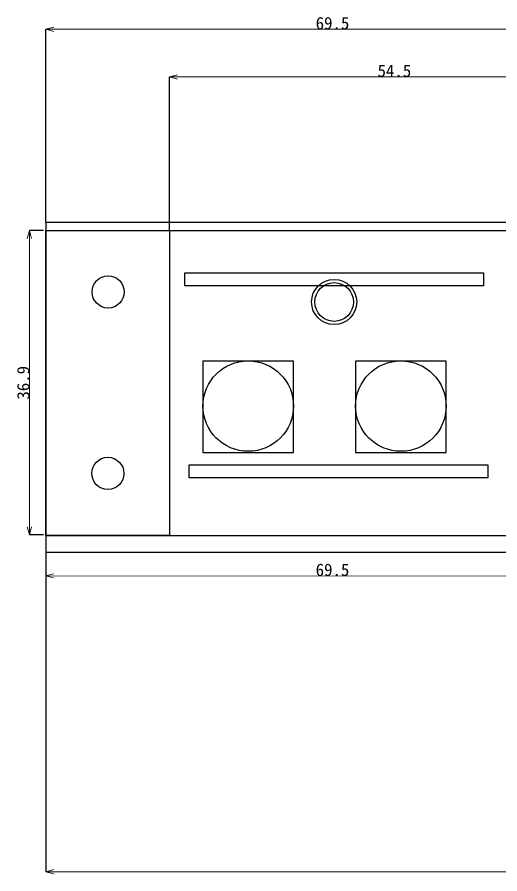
# Model space of a CAD drawing. Extents: x 47 to 362, y 46 to 259.
# Drawn here: x 50.5 to 109, y 45.6 to 149.5 of the extents above; entities that cross this region are included whole.
import ezdxf
from ezdxf.enums import TextEntityAlignment as Align

# ---------------------------------------------------------------- set-up
doc = ezdxf.new("R2010")
doc.units = 0
doc.linetypes.add('dashed', pattern=[3.5, 2.916667, -0.583333])
doc.layers.add('CAM1', color=134, linetype='continuous')
doc.layers.add('Work', color=6, linetype='continuous')
doc.styles.add('Font_0', font='MS Gothic.ttf')

msp = doc.modelspace()

# ---------------------------------------------------------------- linework, layer by layer
at = {"layer": 'CAM1', "color": 8, "linetype": 'continuous', "lineweight": 0}
for p, q in [((53.95, 81.78), (54.91, 82.03)), ((123.48, 81.75), (53.95, 81.78)), ((53.95, 81.78), (54.91, 81.52))]:
    msp.add_line(p, q, dxfattribs=at)
at = {"layer": 'Work', "color": 8, "linetype": 'continuous', "lineweight": 0}
for p, q in [((53.97, 148.06), (54.93, 148.32)), ((53.97, 148.06), (123.46, 148.06)), ((53.97, 148.06), (54.93, 147.8)), ((68.97, 142.29), (69.93, 142.55)), ((68.97, 142.29), (123.46, 142.29)), ((68.97, 142.29), (69.93, 142.03)), ((51.97, 123.65), (51.71, 122.68)), ((51.97, 86.74), (51.97, 123.65)), ((51.97, 123.65), (52.23, 122.68)), ((51.97, 86.74), (51.71, 87.71)), ((51.97, 86.74), (52.23, 87.71)), ((53.97, 45.89), (54.94, 46.15)), ((53.97, 45.89), (353.98, 45.89)), ((53.97, 45.89), (54.94, 45.63))]:
    msp.add_line(p, q, dxfattribs=at)
at = {"layer": 'Work', "linetype": 'continuous'}
for p, q in [((53.97, 124.65), (53.97, 148.06)), ((68.97, 123.65), (68.97, 142.29)), ((53.97, 86.65), (353.97, 86.65)), ((53.95, 84.66), (53.95, 81.78)), ((53.97, 84.64), (53.97, 45.89))]:
    msp.add_line(p, q, dxfattribs=at)
at = {"layer": 'Work', "linetype": 'dashed'}
for p, q in [((53.67, 123.65), (51.97, 123.65)), ((53.67, 86.74), (51.97, 86.74))]:
    msp.add_line(p, q, dxfattribs=at)
at = {"layer": 'Work', "linetype": 'continuous'}
for points in [[(53.97, 84.65), (353.97, 84.65), (353.97, 124.65), (53.97, 124.65)], [(353.97, 124.65), (53.97, 124.65), (53.97, 123.65), (353.97, 123.65)], [(53.97, 123.65), (68.97, 123.65), (68.97, 86.65), (53.97, 86.65)], [(70.83, 118.53), (107, 118.53), (107, 116.93), (70.83, 116.93)], [(72.98, 96.74), (84, 96.74), (84, 107.8), (72.98, 107.8)], [(91.48, 96.74), (102.5, 96.74), (102.5, 107.8), (91.48, 107.8)], [(71.35, 95.25), (107.52, 95.25), (107.52, 93.65), (71.35, 93.65)]]:
    msp.add_lwpolyline(points, close=True, dxfattribs=at)
for centre in [(61.51, 116.21), (61.48, 94.2)]:
    msp.add_circle(centre, 1.95, dxfattribs=at)
for centre, major_axis, ratio in [((88.91, 114.99), (2.74, 0), 0.99992), ((88.91, 114.99), (0, -2.35), 0.99486), ((78.5, 102.37), (5.49, 0), 0.99992), ((97, 102.37), (5.49, 0), 0.99992)]:
    msp.add_ellipse(centre, major_axis=major_axis, ratio=ratio, dxfattribs=at)

# ---------------------------------------------------------------- texts
at = {"layer": 'CAM1', "linetype": 'continuous', "style": 'Font_0'}
msp.add_text('69.5', height=1.5, rotation=-0.0183, dxfattribs=at).set_placement((88.71, 82.51), align=Align.MIDDLE_CENTER)
at = {"layer": 'Work', "linetype": 'continuous', "style": 'Font_0'}
for s, p in [('69.5', (88.71, 148.81)), ('54.5', (96.21, 143.04))]:
    msp.add_text(s, height=1.5, dxfattribs=at).set_placement(p, align=Align.MIDDLE_CENTER)
msp.add_text('36.9', height=1.5, rotation=90, dxfattribs=at).set_placement((51.22, 105.19), align=Align.MIDDLE_CENTER)

doc.saveas('drawing.dxf')
